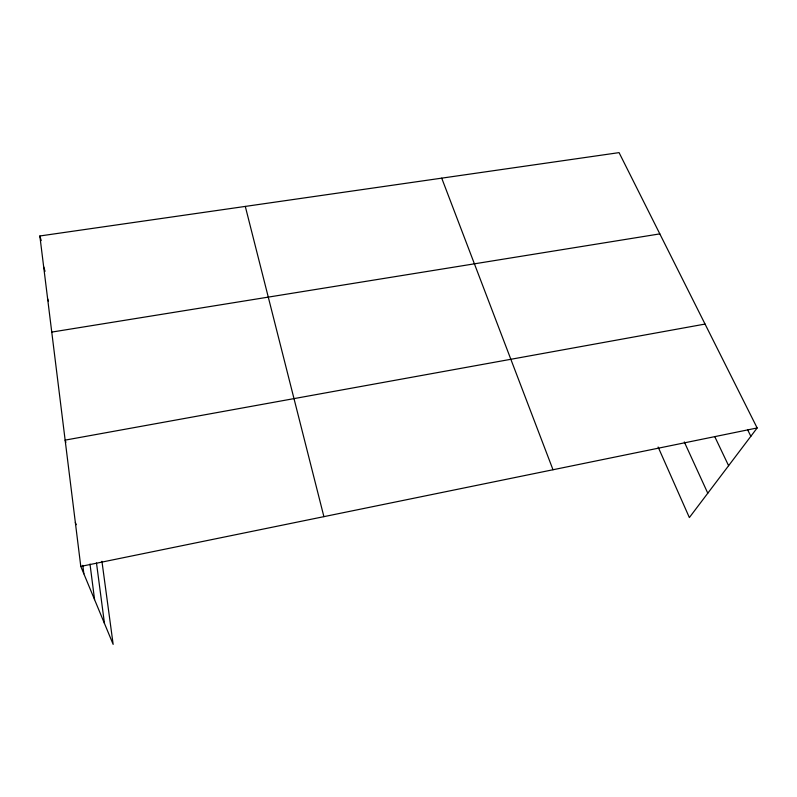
<?xml version="1.0" encoding="UTF-8"?>
<svg xmlns="http://www.w3.org/2000/svg" width="797" height="797" viewBox="0 0 797 797"><rect width="100%" height="100%" fill="white"/><g stroke="black" fill="none" stroke-linecap="round" stroke-linejoin="round"><path stroke-width="1.2" d="M101.936 561.307L113.154 644.374L80.786 566.418L39.85 235.982L619.07 152.625L757.15 427.959L689.365 517.562L658.123 447.017M80.786 566.418L757.15 427.959M705.046 324.07L65.145 440.123L65.912 442.295M51.755 332.09L659.826 233.88M747.536 429.603L750.854 436.288M714.799 436.716L728.597 465.697M684.294 441.937L707.786 493.213M75.346 522.443L76.223 524.695M441.717 178.149L552.998 469.752M47.641 298.825L48.318 301.027M43.666 266.816L45.04 271.309M39.85 235.982L41.215 240.574M245.297 206.413L323.901 516.655M96.487 562.981L104.477 623.493M89.991 564.037L94.574 599.633M82.798 565.342L83.854 573.79"/></g></svg>
